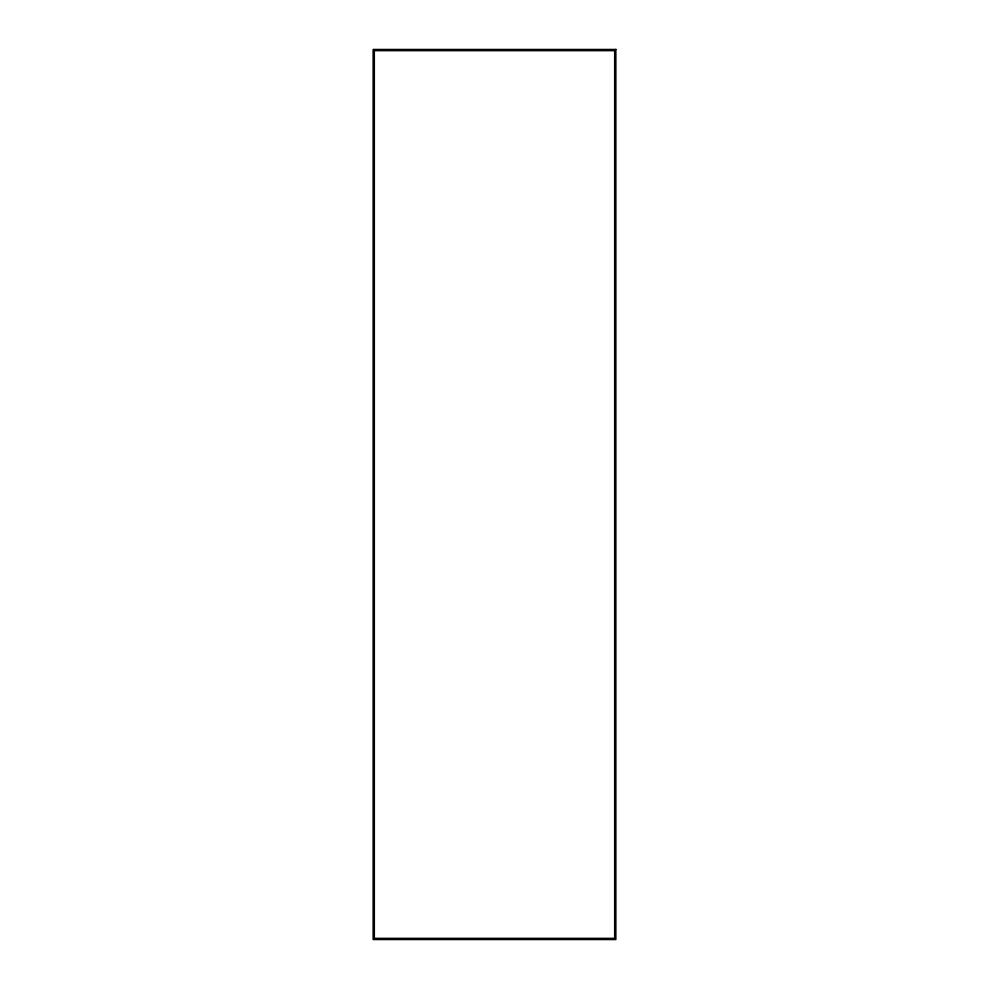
<?xml version="1.0" encoding="UTF-8"?>
<svg xmlns="http://www.w3.org/2000/svg" width="989" height="989" viewBox="0 0 989 989"><rect width="100%" height="100%" fill="white"/><g stroke="black" fill="none" stroke-linecap="round" stroke-linejoin="round"><path stroke-width="1.48" d="M615.875 49.45L373.125 49.45L373.125 939.55L615.875 939.55L615.875 49.45M614.663 50.662L374.337 50.662L374.337 938.338L614.663 938.338L614.663 50.662"/></g></svg>
